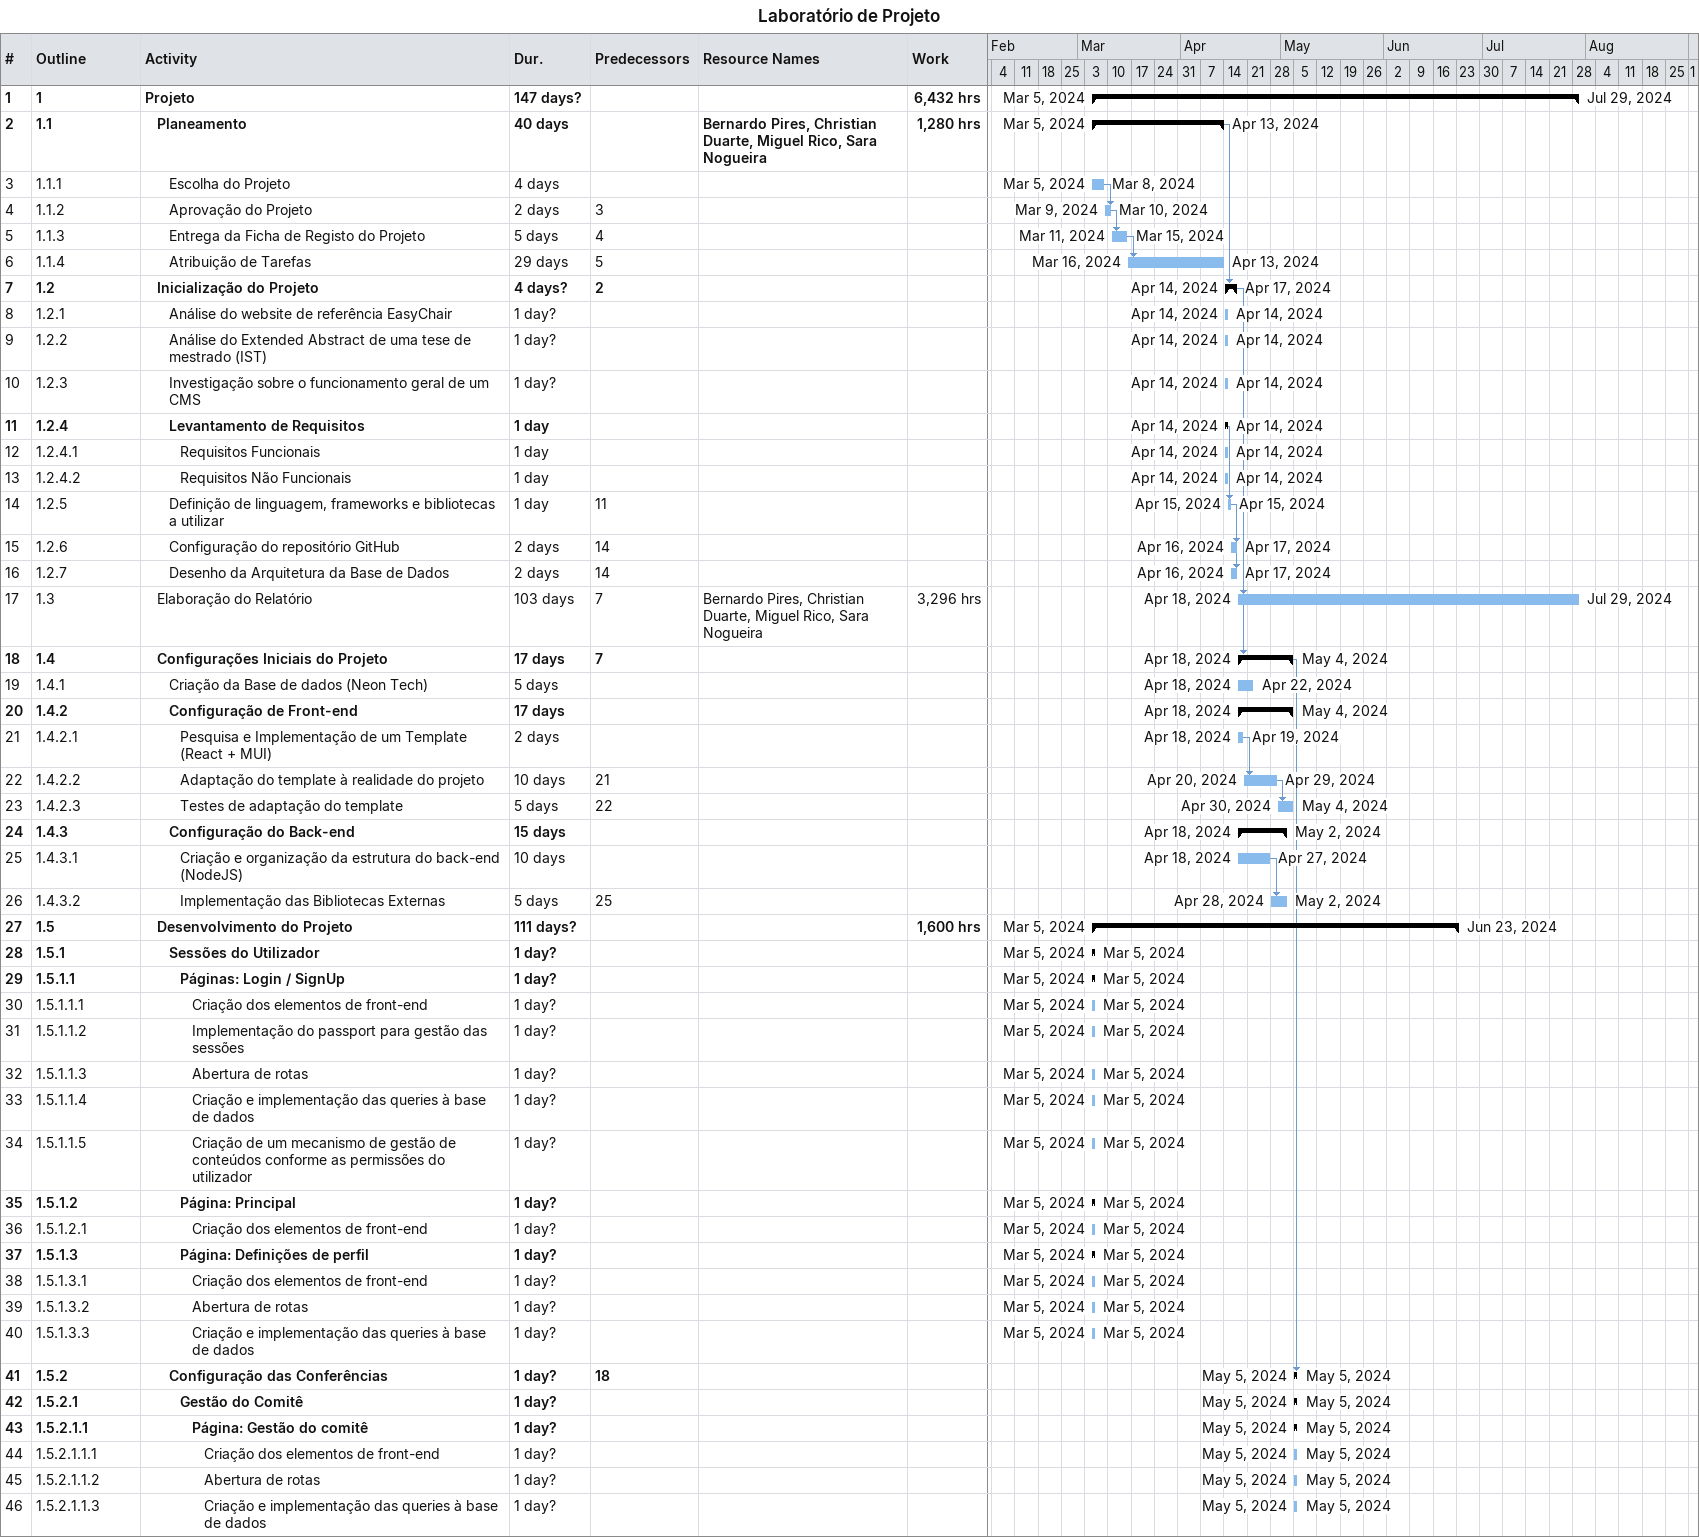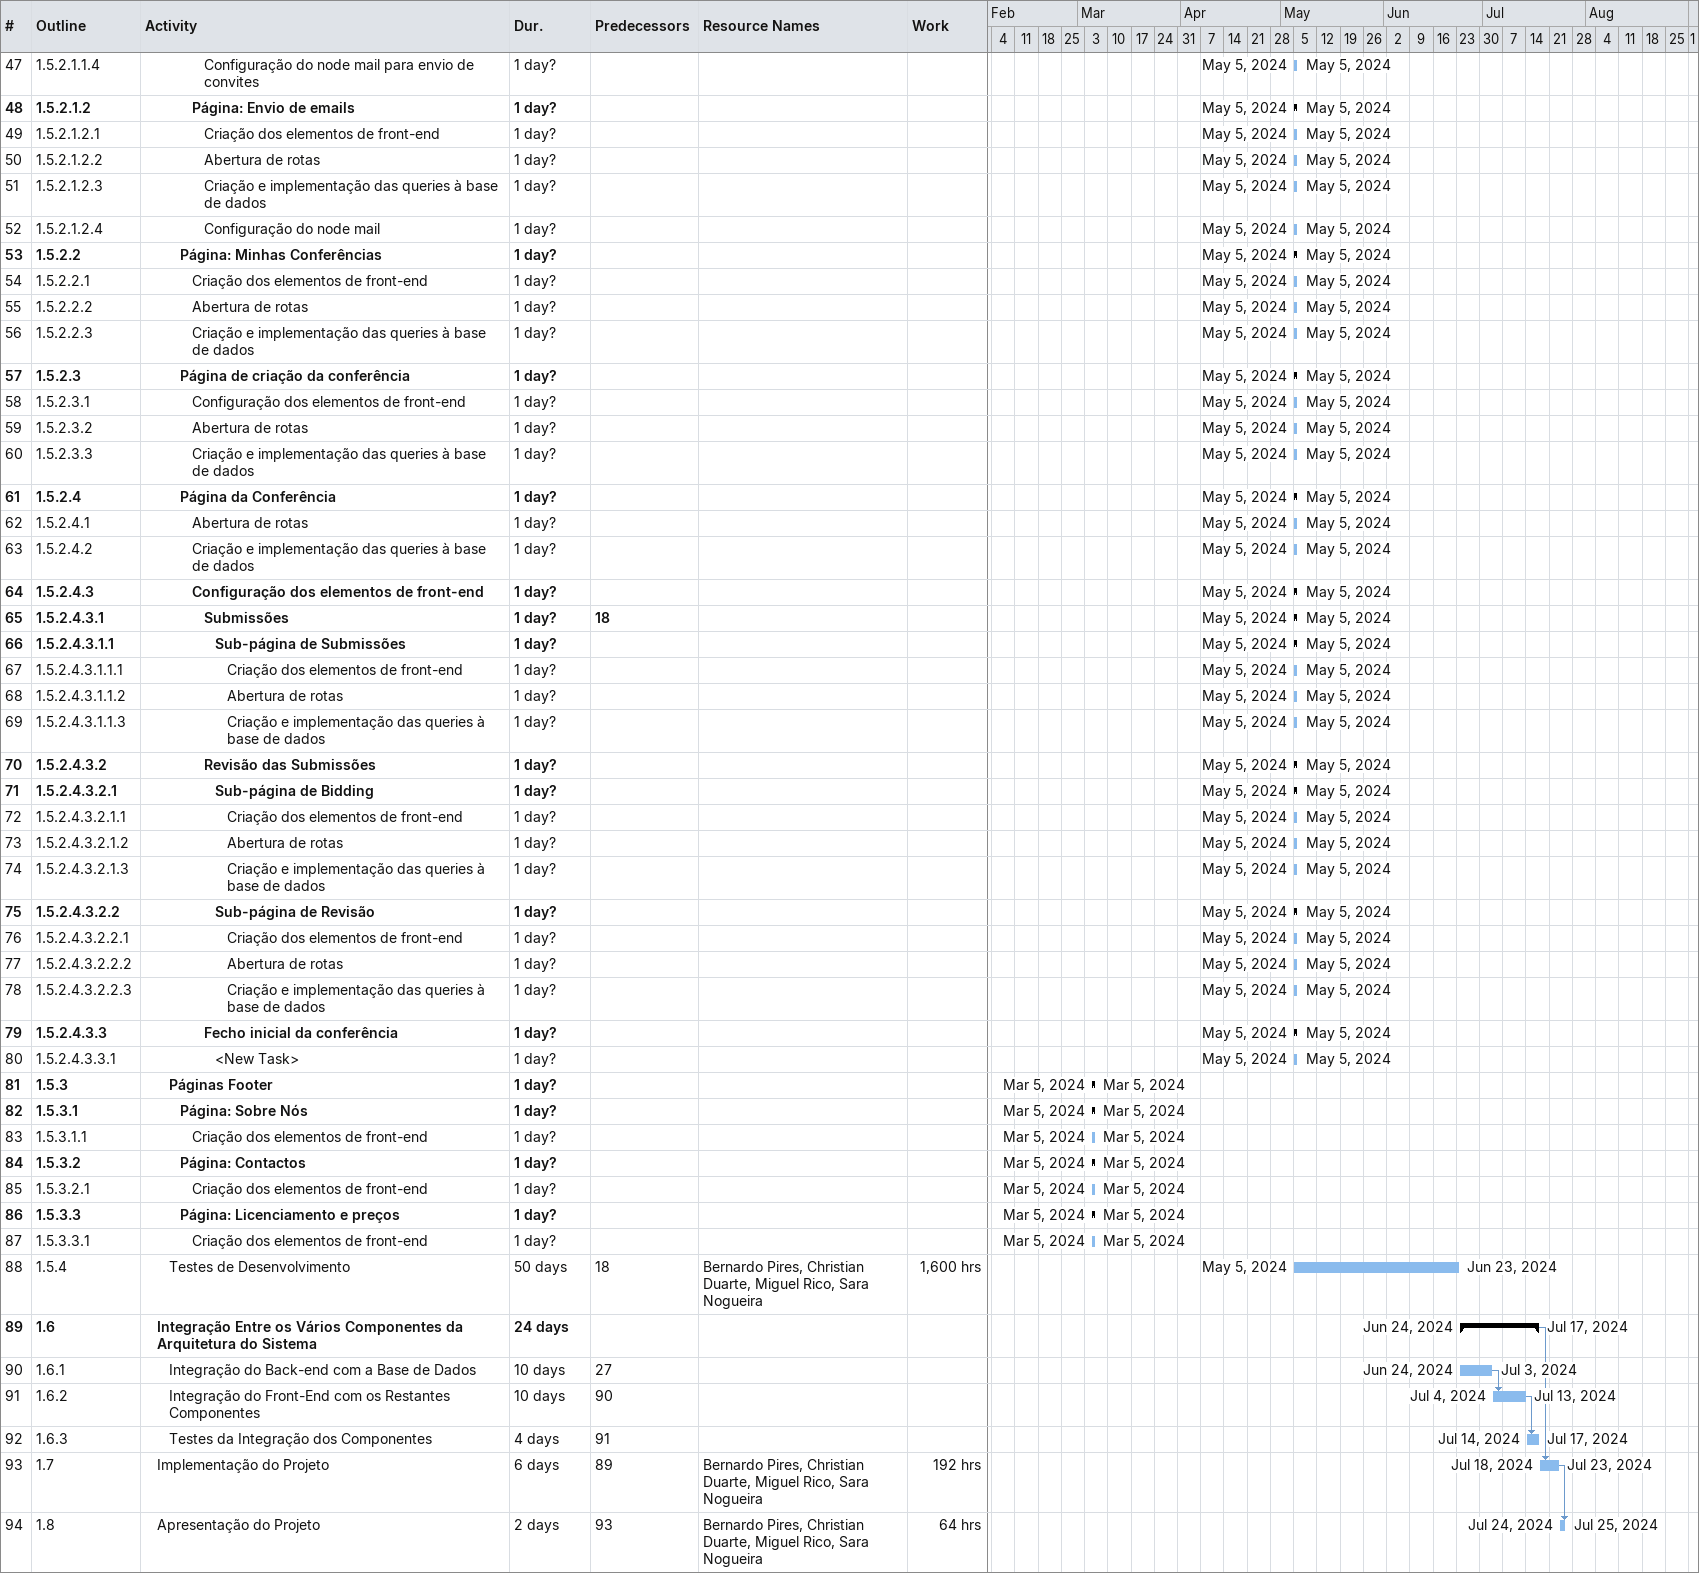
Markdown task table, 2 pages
Laboratório de Projeto

| ID | WBS | Task | Duration | Start | Finish | Predecessors | Resources | Work (h) |
|---|---|---|---|---|---|---|---|---|
| 1 | 1 | **Projeto** | 147d? | 2024-03-05 | 2024-07-29 |  |  | 6432 |
| 2 | 1.1 | **Planeamento** | 40d | 2024-03-05 | 2024-04-13 |  | Bernardo Pires, Christian Duarte, Miguel Rico, Sara Nogueira | 1280 |
| 3 | 1.1.1 | Escolha do Projeto | 4d | 2024-03-05 | 2024-03-08 |  |  |  |
| 4 | 1.1.2 | Aprovação do Projeto | 2d | 2024-03-09 | 2024-03-10 | 3 |  |  |
| 5 | 1.1.3 | Entrega da Ficha de Registo do Projeto | 5d | 2024-03-11 | 2024-03-15 | 4 |  |  |
| 6 | 1.1.4 | Atribuição de Tarefas | 29d | 2024-03-16 | 2024-04-13 | 5 |  |  |
| 7 | 1.2 | **Inicialização do Projeto** | 4d? | 2024-04-14 | 2024-04-17 | 2 |  |  |
| 8 | 1.2.1 | Análise do website de referência EasyChair | 1d? | 2024-04-14 | 2024-04-14 |  |  |  |
| 9 | 1.2.2 | Análise do Extended Abstract de uma tese de mestrado (IST) | 1d? | 2024-04-14 | 2024-04-14 |  |  |  |
| 10 | 1.2.3 | Investigação sobre o funcionamento geral de um CMS | 1d? | 2024-04-14 | 2024-04-14 |  |  |  |
| 11 | 1.2.4 | **Levantamento de Requisitos** | 1d | 2024-04-14 | 2024-04-14 |  |  |  |
| 12 | 1.2.4.1 | Requisitos Funcionais | 1d | 2024-04-14 | 2024-04-14 |  |  |  |
| 13 | 1.2.4.2 | Requisitos Não Funcionais | 1d | 2024-04-14 | 2024-04-14 |  |  |  |
| 14 | 1.2.5 | Definição de linguagem, frameworks e bibliotecas a utilizar | 1d | 2024-04-15 | 2024-04-15 | 11 |  |  |
| 15 | 1.2.6 | Configuração do repositório GitHub | 2d | 2024-04-16 | 2024-04-17 | 14 |  |  |
| 16 | 1.2.7 | Desenho da Arquitetura da Base de Dados | 2d | 2024-04-16 | 2024-04-17 | 14 |  |  |
| 17 | 1.3 | Elaboração do Relatório | 103d | 2024-04-18 | 2024-07-29 | 7 | Bernardo Pires, Christian Duarte, Miguel Rico, Sara Nogueira | 3296 |
| 18 | 1.4 | **Configurações Iniciais do Projeto** | 17d | 2024-04-18 | 2024-05-04 | 7 |  |  |
| 19 | 1.4.1 | Criação da Base de dados (Neon Tech) | 5d | 2024-04-18 | 2024-04-22 |  |  |  |
| 20 | 1.4.2 | **Configuração de Front-end** | 17d | 2024-04-18 | 2024-05-04 |  |  |  |
| 21 | 1.4.2.1 | Pesquisa e Implementação de um Template (React + MUI) | 2d | 2024-04-18 | 2024-04-19 |  |  |  |
| 22 | 1.4.2.2 | Adaptação do template à realidade do projeto | 10d | 2024-04-20 | 2024-04-29 | 21 |  |  |
| 23 | 1.4.2.3 | Testes de adaptação do template | 5d | 2024-04-30 | 2024-05-04 | 22 |  |  |
| 24 | 1.4.3 | **Configuração do Back-end** | 15d | 2024-04-18 | 2024-05-02 |  |  |  |
| 25 | 1.4.3.1 | Criação e organização da estrutura do back-end (NodeJS) | 10d | 2024-04-18 | 2024-04-27 |  |  |  |
| 26 | 1.4.3.2 | Implementação das Bibliotecas Externas | 5d | 2024-04-28 | 2024-05-02 | 25 |  |  |
| 27 | 1.5 | **Desenvolvimento do Projeto** | 111d? | 2024-03-05 | 2024-06-23 |  |  | 1600 |
| 28 | 1.5.1 | **Sessões do Utilizador** | 1d? | 2024-03-05 | 2024-03-05 |  |  |  |
| 29 | 1.5.1.1 | **Páginas: Login / SignUp** | 1d? | 2024-03-05 | 2024-03-05 |  |  |  |
| 30 | 1.5.1.1.1 | Criação dos elementos de front-end | 1d? | 2024-03-05 | 2024-03-05 |  |  |  |
| 31 | 1.5.1.1.2 | Implementação do passport para gestão das sessões | 1d? | 2024-03-05 | 2024-03-05 |  |  |  |
| 32 | 1.5.1.1.3 | Abertura de rotas | 1d? | 2024-03-05 | 2024-03-05 |  |  |  |
| 33 | 1.5.1.1.4 | Criação e implementação das queries à base de dados | 1d? | 2024-03-05 | 2024-03-05 |  |  |  |
| 34 | 1.5.1.1.5 | Criação de um mecanismo de gestão de conteúdos conforme as permissões do utilizador | 1d? | 2024-03-05 | 2024-03-05 |  |  |  |
| 35 | 1.5.1.2 | **Página: Principal** | 1d? | 2024-03-05 | 2024-03-05 |  |  |  |
| 36 | 1.5.1.2.1 | Criação dos elementos de front-end | 1d? | 2024-03-05 | 2024-03-05 |  |  |  |
| 37 | 1.5.1.3 | **Página: Definições de perfil** | 1d? | 2024-03-05 | 2024-03-05 |  |  |  |
| 38 | 1.5.1.3.1 | Criação dos elementos de front-end | 1d? | 2024-03-05 | 2024-03-05 |  |  |  |
| 39 | 1.5.1.3.2 | Abertura de rotas | 1d? | 2024-03-05 | 2024-03-05 |  |  |  |
| 40 | 1.5.1.3.3 | Criação e implementação das queries à base de dados | 1d? | 2024-03-05 | 2024-03-05 |  |  |  |
| 41 | 1.5.2 | **Configuração das Conferências** | 1d? | 2024-05-05 | 2024-05-05 | 18 |  |  |
| 42 | 1.5.2.1 | **Gestão do Comitê** | 1d? | 2024-05-05 | 2024-05-05 |  |  |  |
| 43 | 1.5.2.1.1 | **Página: Gestão do comitê** | 1d? | 2024-05-05 | 2024-05-05 |  |  |  |
| 44 | 1.5.2.1.1.1 | Criação dos elementos de front-end | 1d? | 2024-05-05 | 2024-05-05 |  |  |  |
| 45 | 1.5.2.1.1.2 | Abertura de rotas | 1d? | 2024-05-05 | 2024-05-05 |  |  |  |
| 46 | 1.5.2.1.1.3 | Criação e implementação das queries à base de dados | 1d? | 2024-05-05 | 2024-05-05 |  |  |  |
| 47 | 1.5.2.1.1.4 | Configuração do node mail para envio de convites | 1d? | 2024-05-05 | 2024-05-05 |  |  |  |
| 48 | 1.5.2.1.2 | **Página: Envio de emails** | 1d? | 2024-05-05 | 2024-05-05 |  |  |  |
| 49 | 1.5.2.1.2.1 | Criação dos elementos de front-end | 1d? | 2024-05-05 | 2024-05-05 |  |  |  |
| 50 | 1.5.2.1.2.2 | Abertura de rotas | 1d? | 2024-05-05 | 2024-05-05 |  |  |  |
| 51 | 1.5.2.1.2.3 | Criação e implementação das queries à base de dados | 1d? | 2024-05-05 | 2024-05-05 |  |  |  |
| 52 | 1.5.2.1.2.4 | Configuração do node mail | 1d? | 2024-05-05 | 2024-05-05 |  |  |  |
| 53 | 1.5.2.2 | **Página: Minhas Conferências** | 1d? | 2024-05-05 | 2024-05-05 |  |  |  |
| 54 | 1.5.2.2.1 | Criação dos elementos de front-end | 1d? | 2024-05-05 | 2024-05-05 |  |  |  |
| 55 | 1.5.2.2.2 | Abertura de rotas | 1d? | 2024-05-05 | 2024-05-05 |  |  |  |
| 56 | 1.5.2.2.3 | Criação e implementação das queries à base de dados | 1d? | 2024-05-05 | 2024-05-05 |  |  |  |
| 57 | 1.5.2.3 | **Página de criação da conferência** | 1d? | 2024-05-05 | 2024-05-05 |  |  |  |
| 58 | 1.5.2.3.1 | Configuração dos elementos de front-end | 1d? | 2024-05-05 | 2024-05-05 |  |  |  |
| 59 | 1.5.2.3.2 | Abertura de rotas | 1d? | 2024-05-05 | 2024-05-05 |  |  |  |
| 60 | 1.5.2.3.3 | Criação e implementação das queries à base de dados | 1d? | 2024-05-05 | 2024-05-05 |  |  |  |
| 61 | 1.5.2.4 | **Página da Conferência** | 1d? | 2024-05-05 | 2024-05-05 |  |  |  |
| 62 | 1.5.2.4.1 | Abertura de rotas | 1d? | 2024-05-05 | 2024-05-05 |  |  |  |
| 63 | 1.5.2.4.2 | Criação e implementação das queries à base de dados | 1d? | 2024-05-05 | 2024-05-05 |  |  |  |
| 64 | 1.5.2.4.3 | **Configuração dos elementos de front-end** | 1d? | 2024-05-05 | 2024-05-05 |  |  |  |
| 65 | 1.5.2.4.3.1 | **Submissões** | 1d? | 2024-05-05 | 2024-05-05 | 18 |  |  |
| 66 | 1.5.2.4.3.1.1 | **Sub-página de Submissões** | 1d? | 2024-05-05 | 2024-05-05 |  |  |  |
| 67 | 1.5.2.4.3.1.1.1 | Criação dos elementos de front-end | 1d? | 2024-05-05 | 2024-05-05 |  |  |  |
| 68 | 1.5.2.4.3.1.1.2 | Abertura de rotas | 1d? | 2024-05-05 | 2024-05-05 |  |  |  |
| 69 | 1.5.2.4.3.1.1.3 | Criação e implementação das queries à base de dados | 1d? | 2024-05-05 | 2024-05-05 |  |  |  |
| 70 | 1.5.2.4.3.2 | **Revisão das Submissões** | 1d? | 2024-05-05 | 2024-05-05 |  |  |  |
| 71 | 1.5.2.4.3.2.1 | **Sub-página de Bidding** | 1d? | 2024-05-05 | 2024-05-05 |  |  |  |
| 72 | 1.5.2.4.3.2.1.1 | Criação dos elementos de front-end | 1d? | 2024-05-05 | 2024-05-05 |  |  |  |
| 73 | 1.5.2.4.3.2.1.2 | Abertura de rotas | 1d? | 2024-05-05 | 2024-05-05 |  |  |  |
| 74 | 1.5.2.4.3.2.1.3 | Criação e implementação das queries à base de dados | 1d? | 2024-05-05 | 2024-05-05 |  |  |  |
| 75 | 1.5.2.4.3.2.2 | **Sub-página de Revisão** | 1d? | 2024-05-05 | 2024-05-05 |  |  |  |
| 76 | 1.5.2.4.3.2.2.1 | Criação dos elementos de front-end | 1d? | 2024-05-05 | 2024-05-05 |  |  |  |
| 77 | 1.5.2.4.3.2.2.2 | Abertura de rotas | 1d? | 2024-05-05 | 2024-05-05 |  |  |  |
| 78 | 1.5.2.4.3.2.2.3 | Criação e implementação das queries à base de dados | 1d? | 2024-05-05 | 2024-05-05 |  |  |  |
| 79 | 1.5.2.4.3.3 | **Fecho inicial da conferência** | 1d? | 2024-05-05 | 2024-05-05 |  |  |  |
| 80 | 1.5.2.4.3.3.1 | <New Task> | 1d? | 2024-05-05 | 2024-05-05 |  |  |  |
| 81 | 1.5.3 | **Páginas Footer** | 1d? | 2024-03-05 | 2024-03-05 |  |  |  |
| 82 | 1.5.3.1 | **Página: Sobre Nós** | 1d? | 2024-03-05 | 2024-03-05 |  |  |  |
| 83 | 1.5.3.1.1 | Criação dos elementos de front-end | 1d? | 2024-03-05 | 2024-03-05 |  |  |  |
| 84 | 1.5.3.2 | **Página: Contactos** | 1d? | 2024-03-05 | 2024-03-05 |  |  |  |
| 85 | 1.5.3.2.1 | Criação dos elementos de front-end | 1d? | 2024-03-05 | 2024-03-05 |  |  |  |
| 86 | 1.5.3.3 | **Página: Licenciamento e preços** | 1d? | 2024-03-05 | 2024-03-05 |  |  |  |
| 87 | 1.5.3.3.1 | Criação dos elementos de front-end | 1d? | 2024-03-05 | 2024-03-05 |  |  |  |
| 88 | 1.5.4 | Testes de Desenvolvimento | 50d | 2024-05-05 | 2024-06-23 | 18 | Bernardo Pires, Christian Duarte, Miguel Rico, Sara Nogueira | 1600 |
| 89 | 1.6 | **Integração Entre os Vários Componentes da Arquitetura do Sistema** | 24d | 2024-06-24 | 2024-07-17 |  |  |  |
| 90 | 1.6.1 | Integração do Back-end com a Base de Dados | 10d | 2024-06-24 | 2024-07-03 | 27 |  |  |
| 91 | 1.6.2 | Integração do Front-End com os Restantes Componentes | 10d | 2024-07-04 | 2024-07-13 | 90 |  |  |
| 92 | 1.6.3 | Testes da Integração dos Componentes | 4d | 2024-07-14 | 2024-07-17 | 91 |  |  |
| 93 | 1.7 | Implementação do Projeto | 6d | 2024-07-18 | 2024-07-23 | 89 | Bernardo Pires, Christian Duarte, Miguel Rico, Sara Nogueira | 192 |
| 94 | 1.8 | Apresentação do Projeto | 2d | 2024-07-24 | 2024-07-25 | 93 | Bernardo Pires, Christian Duarte, Miguel Rico, Sara Nogueira | 64 |
